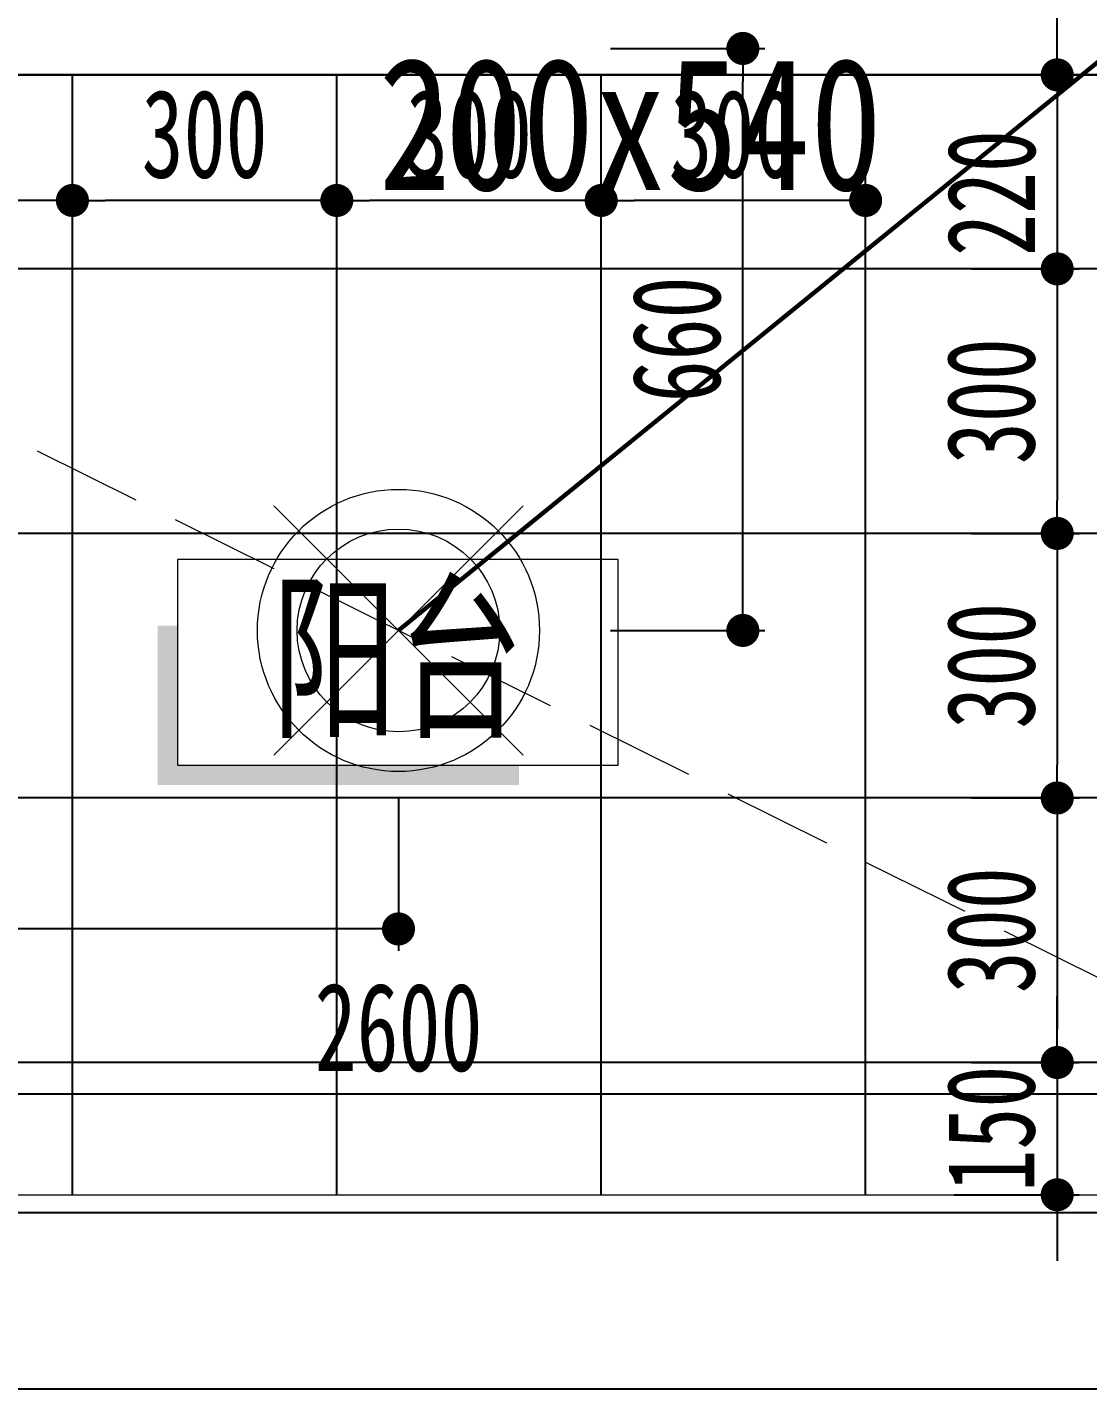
# Model space of a CAD drawing. Header units: millimetres. Extents: x 815519 to 890079, y 147095 to 251022.
# Drawn here: x 843091 to 844294, y 208918 to 210462 of the extents above; entities that cross this region are included whole.
import ezdxf
from ezdxf.enums import TextEntityAlignment as Align

# ---------------------------------------------------------------- set-up
doc = ezdxf.new("R2010")
doc.units = ezdxf.units.MM
doc.header["$LTSCALE"] = 1000
for name, pattern in [('__DASH', [0.35, 0.25, -0.1]), ('DASH', [0.35, 0.25, -0.1]), ('DASHDOT', [1, 0.5, -0.25, 0, -0.25])]:
    doc.linetypes.add(name, pattern=pattern)
doc.layers.get('Defpoints').update_dxf_attribs({"color": 1})
for name, color, linetype in [('A-完成面尺寸标注', 53, 'Continuous'), ('FC-地面分割', 142, 'Continuous'), ('FC-材料分缝', 8, 'Continuous'), ('STAIR', 52, 'Continuous')]:
    doc.layers.add(name, color=color, linetype=linetype)
for name, color, linetype, lineweight in [('A-文字', 50, 'Continuous', 0), ('EL-线路控制', 11, 'Continuous', 0), ('FC-地面尺寸', 53, 'Continuous', 0), ('FC-门槛线', 8, 'Continuous', 0), ('L-梁', 91, 'DASH', 0), ('RC-天花灯具', 140, 'Continuous', 0), ('RC-天花灯具尺寸', 53, 'Continuous', 0), ('S-装饰完成线', 30, 'Continuous', 0), ('梁标注', 134, 'Continuous', 18)]:
    doc.layers.add(name, color=color, linetype=linetype, lineweight=lineweight)
doc.styles.add('TH-STYLE1', font='', dxfattribs={"width": 0.7})
doc.styles.add('宋体', font='', dxfattribs={"width": 0.8})
doc.styles.get('TH-STYLE1').set_extended_font_data('STFangsong')
doc.styles.get('宋体').set_extended_font_data('NSimSun')
doc.dimstyles.new('[布局]1：50', dxfattribs={"dimtxt": 2, "dimasz": 0.75, "dimexe": 0.5, "dimexo": 0.8, "dimgap": 0.5, "dimtad": 1, "dimdec": 0, "dimlfac": 50, "dimrnd": 5, "dimdsep": 46, "dimtxsty": 'TH-STYLE1', "dimblk": 'DOT', "dimcen": 1, "dimdle": 0.5, "dimclrd": 53, "dimclre": 53, "dimclrt": 53, "dimadec": 0, "dimazin": 0, "dimtfac": 1, "dimtdec": 0, "dimtix": 1, "dimtmove": 2, "dimatfit": 3, "dimldrblk": 'HBA_DIMENSION_TICK-天华', "dimfxl": 3, "dimfxlon": 1, "dimarcsym": 0})

# ---------------------------------------------------------------- blocks, each defined once
blk = doc.blocks.new('wgwegwevberr')
at = {"layer": 'L-梁', "linetype": 'DASH'}
for p, q in [((842212.3, 137843.9), (845512.3, 137843.9)), ((842012.3, 137643.9), (845712.3, 137643.9))]:
    blk.add_line(p, q, dxfattribs=at)
blk = doc.blocks.new('*U222')
at = {"color": 140}
blk.add_lwpolyline([(-5.406, -2.338), (4.594, -2.338), (4.594, 2.328), (-5.406, 2.328), (-5.406, -2.338)], dxfattribs=at)
at = {"color": 140, "ltscale": 4}
for points in [[(-5.406, 0.828), (-5.856, 0.828), (-5.406, -2.338), (-5.856, -2.788)], [(2.344, -2.338), (2.344, -2.788), (-5.406, -2.338), (-5.856, -2.788)]]:
    blk.add_solid(points, dxfattribs=at)
at = {"color": 2, "ltscale": 4, "style": 'TH-STYLE1', "width": 0.7, "flags": 8}
blk.add_attdef('功能区文字', text='', height=2.5, dxfattribs=at).set_placement((-0.406, 0.099), align=Align.MIDDLE_CENTER)
blk = doc.blocks.new('_Dot')
at = {"color": 33, "linetype": 'ByBlock', "lineweight": -2}
blk.add_line((-0.5, 0), (-1, 0), dxfattribs=at)
at = {"color": 33, "linetype": 'ByBlock', "const_width": 0.5}
blk.add_lwpolyline([(-0.25, 0, 1), (0.25, 0, 1)], format="xyb", close=True, dxfattribs=at)
blk = doc.blocks.new('*D999')
at = {"layer": 'A-完成面尺寸标注', "color": 53, "lineweight": -2, "ltscale": 0.5, "transparency": 16777216}
for p, q in [((842212.3, 209157.5), (842212.3, 209277.1)), ((844812.3, 209157.5), (844812.3, 209277.1)), ((842249.8, 209252.1), (844774.8, 209252.1))]:
    blk.add_line(p, q, dxfattribs=at)
at = {"layer": 'Defpoints', "color": 0, "ltscale": 0.5, "transparency": 16777216}
for p in [(844812.3, 209252.1), (842212.3, 209117.5, 6.9), (844812.3, 209117.5, 6.9)]:
    blk.add_point(p, dxfattribs=at)
at = {"layer": 'A-完成面尺寸标注', "color": 53, "lineweight": -2, "ltscale": 0.5, "transparency": 16777216, "xscale": 37.49999999999999, "yscale": 37.49999999999999, "zscale": 37.49999999999999, "rotation": 180}
blk.add_blockref('_Dot', (842212.3, 209252.1), dxfattribs=at)
at = {"layer": 'A-完成面尺寸标注', "color": 53, "lineweight": -2, "ltscale": 0.5, "transparency": 16777216, "xscale": 37.49999999999999, "yscale": 37.49999999999999, "zscale": 37.49999999999999}
blk.add_blockref('_Dot', (844812.3, 209252.1), dxfattribs=at)
at = {"layer": 'A-完成面尺寸标注', "color": 53, "ltscale": 0.5, "transparency": 16777216, "insert": (843512.3, 209327.1), "char_height": 100, "attachment_point": 5, "style": 'TH-STYLE1'}
blk.add_mtext('2600', dxfattribs=at)
blk = doc.blocks.new('HBA_DIMENSION_TICK-天华')
at = {"color": 50, "linetype": 'ByBlock'}
for points in [[(-72.714, 62.307), (-54.906, 79.963), (-12, -0.037), (0, 0)], [(-72.714, -62.307), (-54.906, -79.963), (-12, 0.037), (0, 0)]]:
    blk.add_solid(points, dxfattribs=at)
blk = doc.blocks.new('*D499')
at = {"layer": 'Defpoints', "color": 0, "transparency": 16777216}
for p in [(843742.3, 210265.1), (843742.3, 210146.5), (844042.3, 210146.5)]:
    blk.add_point(p, dxfattribs=at)
at = {"layer": 'FC-地面尺寸', "color": 53, "lineweight": -2, "transparency": 16777216}
for p, q in [((843742.3, 210186.5), (843742.3, 210290.1)), ((844042.3, 210186.5), (844042.3, 210290.1)), ((844004.8, 210265.1), (843779.8, 210265.1))]:
    blk.add_line(p, q, dxfattribs=at)
at = {"layer": 'FC-地面尺寸', "color": 53, "lineweight": -2, "transparency": 16777216, "xscale": 37.49999999999999, "yscale": 37.49999999999999, "zscale": 37.49999999999999, "rotation": 180}
blk.add_blockref('_Dot', (843742.3, 210265.1), dxfattribs=at)
at = {"layer": 'FC-地面尺寸', "color": 53, "lineweight": -2, "transparency": 16777216, "xscale": 37.49999999999999, "yscale": 37.49999999999999, "zscale": 37.49999999999999}
blk.add_blockref('_Dot', (844042.3, 210265.1), dxfattribs=at)
at = {"layer": 'FC-地面尺寸', "color": 53, "transparency": 16777216, "insert": (843892.3, 210340.1), "char_height": 100, "attachment_point": 5, "style": 'TH-STYLE1'}
blk.add_mtext('300', dxfattribs=at)
blk = doc.blocks.new('*D500')
at = {"layer": 'Defpoints', "color": 0, "transparency": 16777216}
for p in [(843442.3, 210265.1), (843442.3, 210146.5), (843742.3, 210146.5)]:
    blk.add_point(p, dxfattribs=at)
at = {"layer": 'FC-地面尺寸', "color": 53, "lineweight": -2, "transparency": 16777216}
for p, q in [((843442.3, 210186.5), (843442.3, 210290.1)), ((843742.3, 210186.5), (843742.3, 210290.1)), ((843704.8, 210265.1), (843479.8, 210265.1))]:
    blk.add_line(p, q, dxfattribs=at)
at = {"layer": 'FC-地面尺寸', "color": 53, "lineweight": -2, "transparency": 16777216, "xscale": 37.49999999999999, "yscale": 37.49999999999999, "zscale": 37.49999999999999, "rotation": 180}
blk.add_blockref('_Dot', (843442.3, 210265.1), dxfattribs=at)
at = {"layer": 'FC-地面尺寸', "color": 53, "lineweight": -2, "transparency": 16777216, "xscale": 37.49999999999999, "yscale": 37.49999999999999, "zscale": 37.49999999999999}
blk.add_blockref('_Dot', (843742.3, 210265.1), dxfattribs=at)
at = {"layer": 'FC-地面尺寸', "color": 53, "transparency": 16777216, "insert": (843592.3, 210340.1), "char_height": 100, "attachment_point": 5, "style": 'TH-STYLE1'}
blk.add_mtext('300', dxfattribs=at)
blk = doc.blocks.new('*D501')
at = {"layer": 'Defpoints', "color": 0, "transparency": 16777216}
for p in [(843142.3, 210265.1), (843142.3, 210146.5), (843442.3, 210146.5)]:
    blk.add_point(p, dxfattribs=at)
at = {"layer": 'FC-地面尺寸', "color": 53, "lineweight": -2, "transparency": 16777216}
for p, q in [((843142.3, 210186.5), (843142.3, 210290.1)), ((843442.3, 210186.5), (843442.3, 210290.1)), ((843404.8, 210265.1), (843179.8, 210265.1))]:
    blk.add_line(p, q, dxfattribs=at)
at = {"layer": 'FC-地面尺寸', "color": 53, "lineweight": -2, "transparency": 16777216, "xscale": 37.49999999999999, "yscale": 37.49999999999999, "zscale": 37.49999999999999, "rotation": 180}
blk.add_blockref('_Dot', (843142.3, 210265.1), dxfattribs=at)
at = {"layer": 'FC-地面尺寸', "color": 53, "lineweight": -2, "transparency": 16777216, "xscale": 37.49999999999999, "yscale": 37.49999999999999, "zscale": 37.49999999999999}
blk.add_blockref('_Dot', (843442.3, 210265.1), dxfattribs=at)
at = {"layer": 'FC-地面尺寸', "color": 53, "transparency": 16777216, "insert": (843292.3, 210340.1), "char_height": 100, "attachment_point": 5, "style": 'TH-STYLE1'}
blk.add_mtext('300', dxfattribs=at)
blk = doc.blocks.new('*D502')
at = {"layer": 'Defpoints', "color": 0, "transparency": 16777216}
for p in [(842842.3, 210265.1), (842842.3, 210146.5), (843142.3, 210146.5)]:
    blk.add_point(p, dxfattribs=at)
at = {"layer": 'FC-地面尺寸', "color": 53, "lineweight": -2, "transparency": 16777216}
for p, q in [((842842.3, 210186.5), (842842.3, 210290.1)), ((843142.3, 210186.5), (843142.3, 210290.1)), ((843104.8, 210265.1), (842879.8, 210265.1))]:
    blk.add_line(p, q, dxfattribs=at)
at = {"layer": 'FC-地面尺寸', "color": 53, "lineweight": -2, "transparency": 16777216, "xscale": 37.49999999999999, "yscale": 37.49999999999999, "zscale": 37.49999999999999, "rotation": 180}
blk.add_blockref('_Dot', (842842.3, 210265.1), dxfattribs=at)
at = {"layer": 'FC-地面尺寸', "color": 53, "lineweight": -2, "transparency": 16777216, "xscale": 37.49999999999999, "yscale": 37.49999999999999, "zscale": 37.49999999999999}
blk.add_blockref('_Dot', (843142.3, 210265.1), dxfattribs=at)
at = {"layer": 'FC-地面尺寸', "color": 53, "transparency": 16777216, "insert": (842992.3, 210340.1), "char_height": 100, "attachment_point": 5, "style": 'TH-STYLE1'}
blk.add_mtext('300', dxfattribs=at)
blk = doc.blocks.new('*D505')
at = {"layer": 'Defpoints', "color": 0, "transparency": 16777216}
for p in [(844122.3, 210407.5), (844122.3, 210187.5), (844259.7, 210187.5)]:
    blk.add_point(p, dxfattribs=at)
at = {"layer": 'FC-地面尺寸', "color": 53, "lineweight": -2, "transparency": 16777216}
for p, q in [((844259.7, 210445), (844259.7, 210482.5)), ((844162.3, 210407.5), (844284.7, 210407.5)), ((844259.7, 210407.5), (844259.7, 210187.5)), ((844162.3, 210187.5), (844284.7, 210187.5)), ((844259.7, 210150), (844259.7, 210112.5))]:
    blk.add_line(p, q, dxfattribs=at)
at = {"layer": 'FC-地面尺寸', "color": 53, "lineweight": -2, "transparency": 16777216, "xscale": 37.49999999999999, "yscale": 37.49999999999999, "zscale": 37.49999999999999}
for p, rotation in [((844259.7, 210407.5), 270), ((844259.7, 210187.5), 90)]:
    blk.add_blockref('_Dot', p, dxfattribs=dict(at, rotation=rotation))
at = {"layer": 'FC-地面尺寸', "color": 53, "transparency": 16777216, "insert": (844185.2, 210273.5), "char_height": 100, "attachment_point": 5, "rotation": 90, "style": 'TH-STYLE1'}
blk.add_mtext('220', dxfattribs=at)
blk = doc.blocks.new('*D506')
at = {"layer": 'Defpoints', "color": 0, "transparency": 16777216}
for p in [(844122.3, 210187.5), (844122.3, 209887.5), (844259.7, 209887.5)]:
    blk.add_point(p, dxfattribs=at)
at = {"layer": 'FC-地面尺寸', "color": 53, "lineweight": -2, "transparency": 16777216}
for p, q in [((844162.3, 210187.5), (844284.7, 210187.5)), ((844259.7, 210150), (844259.7, 209925)), ((844162.3, 209887.5), (844284.7, 209887.5))]:
    blk.add_line(p, q, dxfattribs=at)
at = {"layer": 'FC-地面尺寸', "color": 53, "lineweight": -2, "transparency": 16777216, "xscale": 37.49999999999999, "yscale": 37.49999999999999, "zscale": 37.49999999999999}
for p, rotation in [((844259.7, 210187.5), 90), ((844259.7, 209887.5), 270)]:
    blk.add_blockref('_Dot', p, dxfattribs=dict(at, rotation=rotation))
at = {"layer": 'FC-地面尺寸', "color": 53, "transparency": 16777216, "insert": (844184.7, 210037.5), "char_height": 100, "attachment_point": 5, "rotation": 90, "style": 'TH-STYLE1'}
blk.add_mtext('300', dxfattribs=at)
blk = doc.blocks.new('*D507')
at = {"layer": 'Defpoints', "color": 0, "transparency": 16777216}
for p in [(844122.3, 209887.5), (844122.3, 209587.5), (844259.7, 209587.5)]:
    blk.add_point(p, dxfattribs=at)
at = {"layer": 'FC-地面尺寸', "color": 53, "lineweight": -2, "transparency": 16777216}
for p, q in [((844162.3, 209887.5), (844284.7, 209887.5)), ((844259.7, 209850), (844259.7, 209625)), ((844162.3, 209587.5), (844284.7, 209587.5))]:
    blk.add_line(p, q, dxfattribs=at)
at = {"layer": 'FC-地面尺寸', "color": 53, "lineweight": -2, "transparency": 16777216, "xscale": 37.49999999999999, "yscale": 37.49999999999999, "zscale": 37.49999999999999}
for p, rotation in [((844259.7, 209887.5), 90), ((844259.7, 209587.5), 270)]:
    blk.add_blockref('_Dot', p, dxfattribs=dict(at, rotation=rotation))
at = {"layer": 'FC-地面尺寸', "color": 53, "transparency": 16777216, "insert": (844184.7, 209737.5), "char_height": 100, "attachment_point": 5, "rotation": 90, "style": 'TH-STYLE1'}
blk.add_mtext('300', dxfattribs=at)
blk = doc.blocks.new('*D508')
at = {"layer": 'Defpoints', "color": 0, "transparency": 16777216}
for p in [(844122.3, 209587.5), (844122.3, 209287.5), (844259.7, 209287.5)]:
    blk.add_point(p, dxfattribs=at)
at = {"layer": 'FC-地面尺寸', "color": 53, "lineweight": -2, "transparency": 16777216}
for p, q in [((844162.3, 209587.5), (844284.7, 209587.5)), ((844259.7, 209550), (844259.7, 209325)), ((844162.3, 209287.5), (844284.7, 209287.5))]:
    blk.add_line(p, q, dxfattribs=at)
at = {"layer": 'FC-地面尺寸', "color": 53, "lineweight": -2, "transparency": 16777216, "xscale": 37.49999999999999, "yscale": 37.49999999999999, "zscale": 37.49999999999999}
for p, rotation in [((844259.7, 209587.5), 90), ((844259.7, 209287.5), 270)]:
    blk.add_blockref('_Dot', p, dxfattribs=dict(at, rotation=rotation))
at = {"layer": 'FC-地面尺寸', "color": 53, "transparency": 16777216, "insert": (844184.7, 209437.5), "char_height": 100, "attachment_point": 5, "rotation": 90, "style": 'TH-STYLE1'}
blk.add_mtext('300', dxfattribs=at)
blk = doc.blocks.new('*D488')
at = {"layer": 'Defpoints', "color": 0, "transparency": 16777216}
for p in [(844122.3, 209287.5), (844102.6, 209137.5), (844259.7, 209137.5)]:
    blk.add_point(p, dxfattribs=at)
at = {"layer": 'FC-地面尺寸', "color": 53, "lineweight": -2, "transparency": 16777216}
for p, q in [((844259.7, 209325), (844259.7, 209362.5)), ((844162.3, 209287.5), (844284.7, 209287.5)), ((844259.7, 209287.5), (844259.7, 209137.5)), ((844142.6, 209137.5), (844284.7, 209137.5)), ((844259.7, 209100), (844259.7, 209062.5))]:
    blk.add_line(p, q, dxfattribs=at)
at = {"layer": 'FC-地面尺寸', "color": 53, "lineweight": -2, "transparency": 16777216, "xscale": 37.49999999999999, "yscale": 37.49999999999999, "zscale": 37.49999999999999}
for p, rotation in [((844259.7, 209287.5), 270), ((844259.7, 209137.5), 90)]:
    blk.add_blockref('_Dot', p, dxfattribs=dict(at, rotation=rotation))
at = {"layer": 'FC-地面尺寸', "color": 53, "transparency": 16777216, "insert": (844184.7, 209212.5), "char_height": 100, "attachment_point": 5, "rotation": 90, "style": 'TH-STYLE1'}
blk.add_mtext('150', dxfattribs=at)
blk = doc.blocks.new('*D530')
at = {"layer": 'Defpoints', "color": 0, "ltscale": 0.5, "transparency": 16777216}
for p in [(842212.3, 209912.5, 6.9), (843512.3, 209777.5, 6.9), (842212.3, 209439)]:
    blk.add_point(p, dxfattribs=at)
at = {"layer": 'RC-天花灯具尺寸', "color": 53, "lineweight": -2, "ltscale": 0.5, "transparency": 16777216}
for p, q in [((842212.3, 209588.9), (842212.3, 209414)), ((843512.3, 209588.9), (843512.3, 209414)), ((843474.8, 209439), (842249.8, 209439))]:
    blk.add_line(p, q, dxfattribs=at)
at = {"layer": 'RC-天花灯具尺寸', "color": 53, "lineweight": -2, "ltscale": 0.5, "transparency": 16777216, "xscale": 37.49999999999999, "yscale": 37.49999999999999, "zscale": 37.49999999999999, "rotation": 180}
blk.add_blockref('_Dot', (842212.3, 209439), dxfattribs=at)
at = {"layer": 'RC-天花灯具尺寸', "color": 53, "lineweight": -2, "ltscale": 0.5, "transparency": 16777216, "xscale": 37.49999999999999, "yscale": 37.49999999999999, "zscale": 37.49999999999999}
blk.add_blockref('_Dot', (843512.3, 209439), dxfattribs=at)
at = {"layer": 'RC-天花灯具尺寸', "color": 53, "ltscale": 0.5, "transparency": 16777216, "insert": (842862.3, 209514), "char_height": 100, "attachment_point": 5, "style": 'TH-STYLE1'}
blk.add_mtext('1300', dxfattribs=at)
blk = doc.blocks.new('*D1021')
at = {"layer": 'Defpoints', "color": 0, "ltscale": 0.5, "transparency": 16777216}
for p in [(843537.3, 210437.5), (843903, 210437.5), (843512.3, 209777.5, 6.9)]:
    blk.add_point(p, dxfattribs=at)
at = {"layer": 'RC-天花灯具尺寸', "color": 53, "lineweight": -2, "ltscale": 0.5, "transparency": 16777216}
for p, q in [((843753, 210437.5), (843928, 210437.5)), ((843903, 209815), (843903, 210400)), ((843753, 209777.5), (843928, 209777.5))]:
    blk.add_line(p, q, dxfattribs=at)
at = {"layer": 'RC-天花灯具尺寸', "color": 53, "lineweight": -2, "ltscale": 0.5, "transparency": 16777216, "xscale": 37.49999999999999, "yscale": 37.49999999999999, "zscale": 37.49999999999999}
for p, rotation in [((843903, 210437.5), 90), ((843903, 209777.5), 270)]:
    blk.add_blockref('_Dot', p, dxfattribs=dict(at, rotation=rotation))
at = {"layer": 'RC-天花灯具尺寸', "color": 53, "ltscale": 0.5, "transparency": 16777216, "insert": (843828, 210107.5), "char_height": 100, "attachment_point": 5, "rotation": 90, "style": 'TH-STYLE1'}
blk.add_mtext('660', dxfattribs=at)
blk = doc.blocks.new('A户型左模型')
at = {"layer": '梁标注', "color": 3, "style": '宋体', "width": 0.8}
blk.add_text('200x540', height=150, dxfattribs=at).set_placement((666581.3, -226693.5), align=Align.MIDDLE_CENTER)
blk = doc.blocks.new('A$C0A6165FC')
at = {"layer": 'RC-天花灯具', "color": 8, "lineweight": -2}
for p, q in [((200, 400), (200, 0)), ((400, 200), (0, 200))]:
    blk.add_line(p, q, dxfattribs=at)
at = {"layer": 'RC-天花灯具', "lineweight": -2}
blk.add_circle((200, 200), 160, dxfattribs=at)
at = {"layer": 'RC-天花灯具', "color": 8, "lineweight": -2}
blk.add_circle((200, 200), 115, dxfattribs=at)

msp = doc.modelspace()

# ---------------------------------------------------------------- linework, layer by layer
at = {"layer": 'EL-线路控制', "linetype": 'DASHDOT', "ltscale": 0.1, "const_width": 5}
msp.add_lwpolyline([(845025.7, 211006.9), (843512.3, 209777.5)], dxfattribs=at)
at = {"layer": 'FC-地面分割', "color": 142, "ltscale": 0.5}
msp.add_line((842842.3, 210407.5), (844782.3, 210407.5), dxfattribs=at)
at = {"layer": 'FC-材料分缝', "color": 8, "ltscale": 0.5}
for p, q in [((845402.3, 210407.5), (842842.3, 210407.5)), ((843142.3, 209137.5), (843142.3, 210407.5)), ((843442.3, 209137.5), (843442.3, 210407.5)), ((843742.3, 209137.5), (843742.3, 210407.5)), ((844042.3, 209137.5), (844042.3, 210407.5)), ((845402.3, 210187.5), (842242.3, 210187.5)), ((845402.3, 209887.5), (842242.3, 209887.5)), ((844792.3, 209587.5), (842242.3, 209587.5)), ((844792.3, 209287.5), (842242.3, 209287.5))]:
    msp.add_line(p, q, dxfattribs=at)
at = {"layer": 'FC-门槛线', "ltscale": 0.5}
msp.add_lwpolyline([(842842.3, 210407.5), (844782.3, 210407.5), (844782.3, 210407.5)], dxfattribs=at)
at = {"layer": 'RC-天花灯具尺寸', "color": 8, "linetype": '__DASH', "ltscale": 0.5}
msp.add_line((844782.3, 209147.5), (842242.3, 210407.5), dxfattribs=at)
at = {"layer": 'S-装饰完成线', "ltscale": 0.5}
msp.add_lwpolyline([(842842.3, 210587.5), (842842.3, 210407.5), (842242.3, 210407.5), (842242.3, 209137.5), (842482.3, 209137.5), (842482.3, 209137.5), (844792.3, 209137.5), (844792.3, 209837.5), (845402.3, 209837.5), (845402.3, 210407.5), (844782.3, 210407.5), (844782.3, 210587.5)], dxfattribs=at)
at = {"layer": 'STAIR'}
for p, q in [((842712.3, 209117.5), (844812.3, 209117.5)), ((842712.3, 208917.5), (844812.3, 208917.5))]:
    msp.add_line(p, q, dxfattribs=at)

# ---------------------------------------------------------------- block references
at = {"layer": 'A-文字'}
ref = msp.add_blockref('*U222', (843531.7, 209741.6), dxfattribs=dict(at, xscale=50, yscale=50, zscale=50))
ref.add_attrib('功能区文字', '阳台', dxfattribs={"layer": '0', "color": 2, "ltscale": 4, "height": 150, "style": 'TH-STYLE1', "width": 0.7}).set_placement((843511.4, 209746.5), align=Align.MIDDLE_CENTER)
at = {"layer": 'L-梁', "color": 7}
for name, p in [('wgwegwevberr', (0, 71273.6)), ('A户型左模型', (177194, 437045.5))]:
    msp.add_blockref(name, p, dxfattribs=at)
at = {"layer": 'RC-天花灯具', "rotation": 135}
msp.add_blockref('A$C0A6165FC', (843795.1, 209777.5), dxfattribs=at)

# ---------------------------------------------------------------- dimensions: what is measured, and where the dimension line sits
at = {"layer": 'A-完成面尺寸标注', "ltscale": 0.5}
dim = msp.add_linear_dim(base=(844812.3, 209252.1, -6.9), p1=(842212.3, 209117.5), p2=(844812.3, 209117.5), dimstyle='[布局]1：50', override={"dimscale": 50, "dimlfac": 1}, dxfattribs=at)
dim.commit()
dim.dimension.update_dxf_attribs({"geometry": '*D999', "text_midpoint": (843512.3, 209327.1, -6.9)})
at = {"layer": 'FC-地面尺寸'}
dim = msp.add_linear_dim(base=(844259.7, 210187.5), p1=(844122.3, 210407.5), p2=(844122.3, 210187.5), angle=90, dimstyle='[布局]1：50', override={"dimscale": 50, "dimlfac": 1, "dimarcsym": 1}, dxfattribs=at)
dim.commit()
dim.dimension.update_dxf_attribs({"geometry": '*D505', "text_midpoint": (844185.2, 210273.5), "dimtype": 160})
for base, p1, p2, picture, middle in [((842842.3, 210265.1), (843142.3, 210146.5), (842842.3, 210146.5), '*D502', (842992.3, 210340.1)), ((843142.3, 210265.1), (843442.3, 210146.5), (843142.3, 210146.5), '*D501', (843292.3, 210340.1)), ((843442.3, 210265.1), (843742.3, 210146.5), (843442.3, 210146.5), '*D500', (843592.3, 210340.1)), ((843742.3, 210265.1), (844042.3, 210146.5), (843742.3, 210146.5), '*D499', (843892.3, 210340.1))]:
    dim = msp.add_linear_dim(base=base, p1=p1, p2=p2, dimstyle='[布局]1：50', override={"dimscale": 50, "dimlfac": 1, "dimarcsym": 1}, dxfattribs=at)
    dim.commit()
    dim.dimension.update_dxf_attribs({"geometry": picture, "text_midpoint": middle})
for base, p1, p2, picture, middle in [((844259.7, 209887.5), (844122.3, 210187.5), (844122.3, 209887.5), '*D506', (844184.7, 210037.5)), ((844259.7, 209587.5), (844122.3, 209887.5), (844122.3, 209587.5), '*D507', (844184.7, 209737.5)), ((844259.7, 209287.5), (844122.3, 209587.5), (844122.3, 209287.5), '*D508', (844184.7, 209437.5)), ((844259.7, 209137.5), (844122.3, 209287.5), (844102.6, 209137.5), '*D488', (844184.7, 209212.5))]:
    dim = msp.add_linear_dim(base=base, p1=p1, p2=p2, angle=90, dimstyle='[布局]1：50', override={"dimscale": 50, "dimlfac": 1, "dimarcsym": 1}, dxfattribs=at)
    dim.commit()
    dim.dimension.update_dxf_attribs({"geometry": picture, "text_midpoint": middle})
at = {"layer": 'RC-天花灯具尺寸', "ltscale": 0.5}
dim = msp.add_linear_dim(base=(843903, 210437.5, -6.9), p1=(843512.3, 209777.5), p2=(843537.3, 210437.5, -6.9), angle=90, dimstyle='[布局]1：50', override={"dimscale": 50, "dimlfac": 1}, dxfattribs=at)
dim.commit()
dim.dimension.update_dxf_attribs({"geometry": '*D1021', "text_midpoint": (843828, 210107.5, -6.9)})
dim = msp.add_linear_dim(base=(842212.3, 209439, -6.9), p1=(843512.3, 209777.5), p2=(842212.3, 209912.5), dimstyle='[布局]1：50', override={"dimscale": 50, "dimlfac": 1}, dxfattribs=at)
dim.commit()
dim.dimension.update_dxf_attribs({"geometry": '*D530', "text_midpoint": (842862.3, 209514, -6.9)})

doc.saveas('drawing.dxf')
